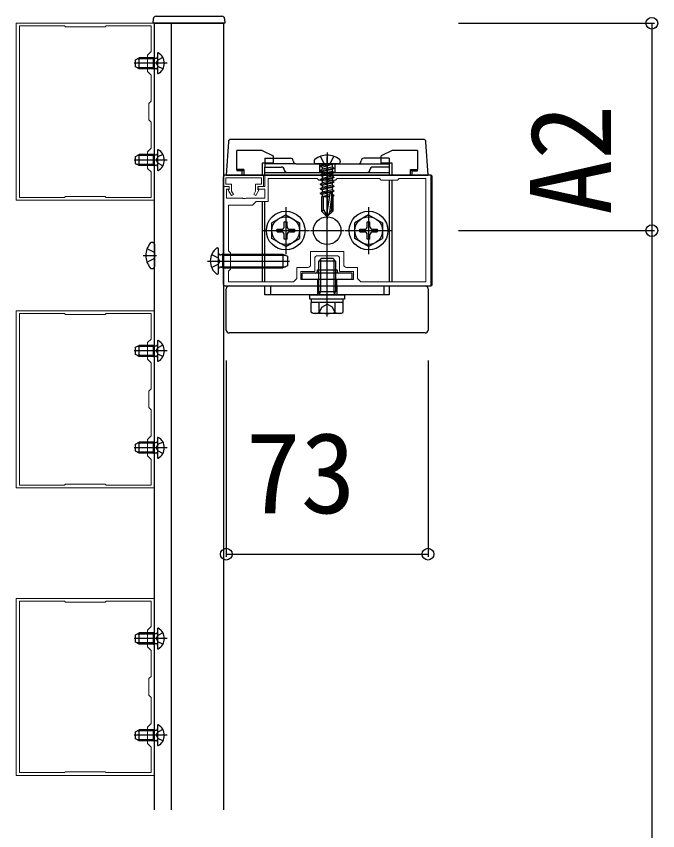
# Model space of a CAD drawing. Units: millimetres, scale not verified. Extents: x -1750 to 1750, y -2608 to 2592.
# Drawn here: x 444 to 676.1, y -798.5 to -504 of the extents above; entities that cross this region are included whole.
import ezdxf
from ezdxf.enums import TextEntityAlignment as Align

# ---------------------------------------------------------------- set-up
doc = ezdxf.new("R2010")
doc.units = ezdxf.units.MM
doc.header["$LTSCALE"] = 14
doc.layers.add('0-3_YKK_11', color=7, linetype='Continuous', lineweight=18)
for name, color, linetype in [('0-4_YKK_12', 2, 'Continuous'), ('0-5_YKK_13', 4, 'Continuous'), ('0-6_YKK_D', 6, 'Continuous')]:
    doc.layers.add(name, color=color, linetype=linetype)
doc.styles.add('ＭＳ ゴシック', font='')
doc.styles.get('ＭＳ ゴシック').set_extended_font_data('MS Gothic')

msp = doc.modelspace()

# ---------------------------------------------------------------- linework, layer by layer
at = {"layer": '0-3_YKK_11'}
msp.add_line((553, -590.6), (560, -590.6), dxfattribs=at)
for points in [[(444, -506.5), (444, -570.5), (494, -570.5), (494, -506.5)], [(445.2, -507.5), (445.2, -569.5), (461.5, -569.5), (461.8, -569.2), (476.2, -569.2), (476.5, -569.5), (492.8, -569.5), (492.8, -560.3), (491.5, -559), (491.5, -553), (492.8, -551.7), (492.8, -542.3), (492, -541.5), (492, -535.5), (492.8, -534.7), (492.8, -525.3), (491.5, -524), (491.5, -518), (492.8, -516.7), (492.8, -507.5), (476.5, -507.5), (476.2, -507.8), (461.8, -507.8), (461.5, -507.5)], [(444, -610.5), (444, -674.5), (494, -674.5), (494, -610.5)], [(445.2, -611.5), (445.2, -673.5), (461.5, -673.5), (461.8, -673.2), (476.2, -673.2), (476.5, -673.5), (492.8, -673.5), (492.8, -664.3), (491.5, -663), (491.5, -657), (492.8, -655.7), (492.8, -646.3), (492, -645.5), (492, -639.5), (492.8, -638.7), (492.8, -629.3), (491.5, -628), (491.5, -622), (492.8, -620.7), (492.8, -611.5), (476.5, -611.5), (476.2, -611.8), (461.8, -611.8), (461.5, -611.5)], [(444, -714.5), (444, -778.5), (494, -778.5), (494, -714.5)], [(445.2, -715.5), (445.2, -777.5), (461.5, -777.5), (461.8, -777.2), (476.2, -777.2), (476.5, -777.5), (492.8, -777.5), (492.8, -768.3), (491.5, -767), (491.5, -761), (492.8, -759.7), (492.8, -750.3), (492, -749.5), (492, -743.5), (492.8, -742.7), (492.8, -733.3), (491.5, -732), (491.5, -726), (492.8, -724.7), (492.8, -715.5), (476.5, -715.5), (476.2, -715.8), (461.8, -715.8), (461.5, -715.5)]]:
    msp.add_lwpolyline(points, close=True, dxfattribs=at)
at = {"layer": '0-3_YKK_11', "color": 30}
msp.add_lwpolyline([(519, -561.5), (533.5, -561.5), (533.5, -565.5), (531.4, -565.5), (531.4, -566.6), (531.77, -566.82), (530.63, -568.8), (529.94, -568.4), (530.6, -567.25), (530.6, -564.7), (532.7, -564.7), (532.7, -562.4), (519.8, -562.4), (519.8, -564.7), (521.9, -564.7), (521.9, -567.25), (522.57, -568.4), (521.87, -568.8), (520.73, -566.82), (521.1, -566.6), (521.1, -565.5), (519, -565.5)], close=True, dxfattribs=at)
at = {"layer": '0-3_YKK_11'}
for points in [[(594, -561.5), (534, -561.5), (534, -565.5), (531.5, -565.5), (531.5, -566.5), (534, -566.5), (534, -569.8), (527.17, -569.8), (526.98, -569.94), (526.02, -569.94), (525.83, -569.8), (520.1, -569.8), (520.1, -566.5), (521, -566.5), (521, -565.5), (519, -565.5), (519, -601.5), (553, -601.5), (553, -599.2), (547, -599.2), (547, -596.3), (552, -596.3), (552, -591.6)], [(561, -591.6), (561, -596.3), (566, -596.3), (566, -599.2), (560, -599.2), (560, -601.5), (594, -601.5), (594, -561.5)], [(592.2, -600), (592.2, -562.7), (582.6, -562.7), (582, -563.3), (576, -563.3), (575.4, -562.7), (560.1, -562.7), (559.5, -563.3), (553.5, -563.3), (552.9, -562.7), (535.2, -562.7), (535.2, -571), (530.8, -571), (529.5, -572.3), (520.8, -572.3), (520.8, -588.8), (521.5, -589.5), (521.5, -595.5), (520.8, -596.2), (520.8, -600), (544.3, -600), (545.5, -598.8), (545.5, -594.8), (549.5, -594.8)], [(550.5, -593.8), (550.5, -589.1), (562.5, -589.1), (562.5, -593.8)], [(563.5, -594.8), (567.5, -594.8), (567.5, -598.8), (568.7, -600), (592.2, -600)]]:
    msp.add_lwpolyline(points, dxfattribs=at)
for centre, start, end in [((553, -591.6), 90, 180), ((560, -591.6), 0, 90), ((549.5, -593.8), 270, 360), ((563.5, -593.8), 180, 270)]:
    msp.add_arc(centre, 1, start, end, dxfattribs=at)
at = {"layer": '0-4_YKK_12'}
msp.add_line((500, -506.5), (500, -791), dxfattribs=at)
msp.add_lwpolyline([(494, -791), (494, -506.5), (519, -506.5), (519, -791)], dxfattribs=at)
at = {"layer": '0-5_YKK_13'}
for p, q in [((493.5, -506.5), (493.6, -504.94)), ((494.5, -506.5), (493.5, -506.5)), ((518.5, -506.5), (494.5, -506.5)), ((494.59, -504), (518.41, -504)), ((495.1, -517.4), (495.1, -524.6)), ((498.6, -521), (486.61, -521)), ((487.1, -519.7), (488.5, -519)), ((487.1, -522.3), (487.1, -519.7)), ((488.5, -523), (488.5, -519)), ((493.7, -523), (493.7, -519)), ((493.7, -519), (494.51, -519.14)), ((493.7, -519.38), (494.72, -519.14)), ((494.64, -521), (495.25, -519.86)), ((494.64, -521), (495.25, -522.15)), ((497.07, -518.95), (495.25, -519.86)), ((488.5, -523), (487.1, -522.3)), ((493.7, -522.62), (494.72, -522.86)), ((493.7, -523), (494.51, -522.86)), ((497.07, -523.05), (495.25, -522.15)), ((520.74, -549.44), (520, -561.5)), ((591.27, -548.5), (521.74, -548.5)), ((593, -561.5), (592.26, -549.44)), ((495.1, -552.4), (495.1, -559.6)), ((523.8, -559.4), (523.8, -552.5)), ((533, -552.5), (523.8, -552.5)), ((533, -552.5), (537, -554.5)), ((556.5, -553.2), (556.5, -577.3)), ((580, -552.5), (576, -554.5)), ((589.2, -552.5), (580, -552.5)), ((589.2, -552.5), (589.2, -559.4)), ((498.6, -556), (486.61, -556)), ((487.1, -554.7), (488.5, -554)), ((487.1, -557.3), (487.1, -554.7)), ((488.5, -558), (488.5, -554)), ((493.7, -558), (493.7, -554)), ((493.7, -554), (494.51, -554.14)), ((493.7, -554.38), (494.72, -554.14)), ((494.64, -556), (495.25, -554.86)), ((494.64, -556), (495.25, -557.15)), ((497.07, -553.95), (495.25, -554.86)), ((534, -555.3), (543.2, -555.3)), ((534, -555.3), (534, -558.5)), ((551.77, -556.44), (551.77, -556.6)), ((555.38, -557.3), (554.05, -554.64)), ((556.5, -607.2), (556.5, -554.8)), ((557.63, -557.3), (558.95, -554.64)), ((561.24, -556.44), (561.24, -556.6)), ((579, -555.3), (569.8, -555.3)), ((579, -555.3), (579, -558.5)), ((488.5, -558), (487.1, -557.3)), ((493.7, -557.62), (494.72, -557.86)), ((493.7, -558), (494.51, -557.86)), ((497.07, -558.05), (495.25, -557.15)), ((526.3, -559.4), (523.8, -559.4)), ((523.8, -559.4), (523.8, -559.9)), ((525.8, -559.9), (526.3, -559.4)), ((526.3, -559.4), (526.3, -561.5)), ((533, -557.1), (533, -561.5)), ((545.2, -557.3), (534, -557.3)), ((534, -558.5), (540, -558.5)), ((534, -561.5), (534, -558.5)), ((545.2, -557.3), (567.8, -557.3)), ((560.54, -557.3), (552.47, -557.3)), ((553.75, -557.3), (553.75, -560.5)), ((558.27, -557.48), (554.03, -558.18)), ((554.03, -558.07), (554.68, -557.69)), ((554.03, -558.07), (554.03, -558.18)), ((554.03, -558.07), (554.03, -558.18)), ((554.03, -558.18), (554.68, -558.56)), ((554.03, -559.71), (558.97, -558.89)), ((558.97, -559.01), (554.03, -559.83)), ((554.03, -559.71), (554.68, -559.34)), ((558.27, -557.36), (554.68, -557.69)), ((554.68, -558.56), (558.27, -557.48)), ((554.68, -557.5), (554.68, -557.69)), ((558.33, -558.52), (554.68, -559.34)), ((554.68, -558.56), (554.68, -559.34)), ((558.33, -559.38), (554.68, -560.2)), ((555.38, -557.3), (556.5, -557.9)), ((557.63, -557.3), (556.5, -557.9)), ((558.33, -557.5), (558.33, -558.52)), ((558.97, -558.89), (558.33, -558.52)), ((558.97, -559.01), (558.33, -559.38)), ((558.33, -559.38), (558.33, -560.16)), ((558.97, -558.89), (558.97, -559.01)), ((559.25, -557.3), (559.25, -560.5)), ((567.8, -557.3), (579, -557.3)), ((579, -558.5), (573, -558.5)), ((579, -557.3), (579, -561.5)), ((580, -561.5), (580, -557.1)), ((586.7, -559.4), (589.2, -559.4)), ((586.7, -561.5), (586.7, -559.4)), ((586.7, -559.4), (587.2, -559.9)), ((589.2, -559.9), (589.2, -559.4)), ((519, -601), (519, -562)), ((594, -561.5), (519.5, -561.5)), ((520, -561.5), (593, -561.5)), ((520, -561.5), (521, -561.5)), ((521, -561.5), (526.3, -561.5)), ((525.8, -559.9), (523.8, -559.9)), ((525.8, -561.5), (525.8, -559.9)), ((534, -560.5), (579, -560.5)), ((554.03, -559.71), (554.03, -559.83)), ((554.03, -559.83), (554.68, -560.2)), ((554.03, -561.36), (558.97, -560.54)), ((558.97, -560.65), (554.03, -561.48)), ((554.03, -561.36), (554.68, -560.99)), ((554.03, -561.36), (554.03, -561.48)), ((554.03, -561.48), (554.68, -561.85)), ((554.03, -563.01), (558.97, -562.18)), ((558.97, -562.3), (554.03, -563.13)), ((558.33, -560.16), (554.68, -560.99)), ((554.68, -560.2), (554.68, -560.99)), ((558.33, -561.81), (554.68, -562.63)), ((554.68, -561.85), (554.68, -562.63)), ((556.5, -560.5), (556.5, -565.5)), ((558.97, -560.54), (558.33, -560.16)), ((558.33, -561.03), (558.33, -561.81)), ((558.97, -562.18), (558.33, -561.81)), ((558.97, -560.54), (558.97, -560.65)), ((558.97, -562.18), (558.97, -562.3)), ((586.7, -561.5), (592, -561.5)), ((587.2, -559.9), (587.2, -561.5)), ((587.2, -559.9), (589.2, -559.9)), ((592, -561.5), (593, -561.5)), ((594.5, -601), (594.5, -562)), ((554.03, -563.01), (554.68, -562.63)), ((554.03, -563.01), (554.03, -563.13)), ((554.03, -563.13), (554.68, -563.5)), ((554.03, -564.66), (558.97, -563.83)), ((558.97, -563.95), (554.03, -564.77)), ((554.03, -564.66), (554.68, -564.28)), ((554.03, -564.66), (554.03, -564.77)), ((554.03, -564.77), (554.68, -565.15)), ((558.33, -563.46), (554.68, -564.28)), ((554.68, -563.5), (554.68, -564.28)), ((558.33, -565.11), (554.68, -565.93)), ((554.68, -565.15), (554.68, -565.93)), ((558.33, -562.68), (558.33, -563.46)), ((558.97, -563.83), (558.33, -563.46)), ((558.33, -564.32), (558.33, -565.11)), ((558.97, -565.48), (558.33, -565.11)), ((558.97, -563.83), (558.97, -563.95)), ((579, -563.3), (579, -600)), ((580, -600), (580, -563.3)), ((554.03, -566.3), (558.97, -565.48)), ((558.97, -565.6), (554.03, -566.42)), ((554.03, -566.3), (554.68, -565.93)), ((554.03, -566.3), (554.03, -566.42)), ((554.03, -566.42), (554.68, -566.8)), ((554.03, -567.95), (558.97, -567.13)), ((558.97, -567.25), (554.03, -568.07)), ((554.03, -567.95), (554.68, -567.58)), ((554.03, -567.95), (554.03, -568.07)), ((554.03, -568.07), (554.68, -568.44)), ((558.33, -566.75), (554.68, -567.58)), ((554.68, -566.8), (554.68, -567.58)), ((557.47, -568.05), (556.21, -575.8)), ((558.05, -568.09), (558.05, -574.22)), ((558.33, -565.97), (558.33, -566.75)), ((558.97, -567.13), (558.33, -566.75)), ((558.33, -567.62), (558.33, -568.4)), ((558.97, -565.48), (558.97, -565.6)), ((558.97, -567.13), (558.97, -567.25)), ((533, -571), (533, -600)), ((534, -600), (534, -571)), ((557.26, -569.3), (554.45, -569.3)), ((554.45, -569.3), (554.45, -574.43)), ((554.55, -569.3), (554.68, -569.23)), ((554.68, -568.44), (554.68, -569.23)), ((557.37, -568.62), (554.68, -569.23)), ((555.15, -573.96), (555.15, -569.3)), ((555.83, -569.3), (557.3, -569.05)), ((557.28, -569.18), (556.54, -569.3)), ((558.05, -569.3), (557.3, -574.98)), ((558.33, -568.4), (558.05, -568.46)), ((558.05, -568.98), (558.97, -568.78)), ((558.97, -568.89), (558.05, -569.1)), ((558.55, -569.3), (558.05, -569.3)), ((558.97, -568.78), (558.33, -568.4)), ((558.33, -569.27), (558.33, -569.3)), ((558.55, -569.3), (558.55, -574.43)), ((558.97, -568.78), (558.97, -568.89)), ((541.5, -572.97), (541.5, -590.03)), ((554.45, -574.43), (555.15, -573.96)), ((555.15, -573.96), (556.5, -576.3)), ((557.3, -574.98), (558.05, -574.22)), ((558.55, -574.43), (558.05, -574.22)), ((571.5, -572.97), (571.5, -590.03)), ((541.5, -575.75), (536.5, -578.64)), ((541.5, -574.5), (541.5, -588.5)), ((541.5, -575.75), (546.5, -578.64)), ((554.45, -574.43), (556.32, -576.3)), ((556.32, -576.3), (556.68, -576.3)), ((558.55, -574.43), (556.68, -576.3)), ((557.3, -574.98), (556.68, -576.3)), ((571.5, -575.75), (566.5, -578.64)), ((571.5, -574.5), (571.5, -588.5)), ((571.5, -575.75), (576.5, -578.64)), ((536.5, -584.36), (536.5, -578.64)), ((541, -580), (541, -578.35)), ((541, -578.35), (542, -578.35)), ((542, -580), (542, -578.35)), ((546.5, -578.64), (546.5, -584.36)), ((566.5, -584.36), (566.5, -578.64)), ((571, -580), (571, -578.35)), ((571, -578.35), (572, -578.35)), ((572, -580), (572, -578.35)), ((576.5, -578.64), (576.5, -584.36)), ((532.93, -581.5), (550.07, -581.5)), ((538.35, -581), (540, -581)), ((538.35, -582), (538.35, -581)), ((538.35, -582), (540, -582)), ((541, -584.65), (541, -583)), ((542, -584.65), (542, -583)), ((543, -581), (544.65, -581)), ((543, -582), (544.65, -582)), ((544.65, -581), (544.65, -582)), ((550.5, -581.5), (562.5, -581.5)), ((562.93, -581.5), (580.07, -581.5)), ((568.35, -581), (570, -581)), ((568.35, -582), (568.35, -581)), ((568.35, -582), (570, -582)), ((571, -584.65), (571, -583)), ((572, -584.65), (572, -583)), ((573, -581), (574.65, -581)), ((573, -582), (574.65, -582)), ((574.65, -581), (574.65, -582)), ((493.14, -585.76), (493.3, -585.76)), ((541.5, -587.25), (536.5, -584.36)), ((542, -584.65), (541, -584.65)), ((541.5, -587.25), (546.5, -584.36)), ((571.5, -587.25), (566.5, -584.36)), ((572, -584.65), (571, -584.65)), ((571.5, -587.25), (576.5, -584.36)), ((494, -589.37), (491.34, -588.05)), ((494, -586.46), (494, -594.53)), ((516.6, -587.75), (516.7, -587.75)), ((517.2, -596.75), (517.2, -588.25)), ((489.9, -590.5), (494.71, -590.5)), ((494, -591.63), (491.34, -592.95)), ((514.69, -590.15), (517.11, -591.36)), ((517.71, -592.5), (517.11, -591.36)), ((518.6, -590.43), (517.68, -590.24)), ((518.6, -590), (518.01, -590.22)), ((518.6, -590), (518.6, -595)), ((518.6, -590), (540.5, -590)), ((518.6, -590.43), (541.42, -590.43)), ((540.5, -590), (542.2, -590.8)), ((540.5, -590), (540.5, -595)), ((542.2, -590.8), (542.2, -594.2)), ((553.5, -592.5), (554.5, -591.5)), ((554.5, -591.5), (558.5, -591.5)), ((556.5, -612.5), (556.5, -590.8)), ((559.5, -592.5), (558.5, -591.5)), ((513.2, -592.5), (542.9, -592.5)), ((514.69, -594.85), (517.11, -593.65)), ((517.71, -592.5), (517.11, -593.65)), ((518.6, -594.57), (517.68, -594.76)), ((518.6, -595), (518.01, -594.78)), ((518.6, -594.57), (541.42, -594.57)), ((542.2, -594.2), (540.5, -595)), ((559.5, -592.5), (553.5, -592.5)), ((493.14, -595.23), (493.3, -595.23)), ((516.6, -597.25), (516.7, -597.25)), ((518.6, -595), (540.5, -595)), ((565.5, -596.9), (547.5, -596.9)), ((547.5, -599.2), (547.5, -596.9)), ((552.9, -595.7), (552.9, -596.4)), ((552.9, -595.7), (560.1, -595.7)), ((556.5, -601.5), (556.5, -596.5)), ((560.1, -595.7), (560.1, -596.4)), ((565.5, -599.2), (565.5, -596.9)), ((565.5, -599.2), (547.5, -599.2)), ((519.5, -601.5), (594, -601.5)), ((520, -617.5), (520, -602.5)), ((521, -601.5), (592, -601.5)), ((534, -601.5), (579, -601.5)), ((534, -604.7), (534, -601.5)), ((536, -601.5), (536, -604.7)), ((553, -601.5), (553, -604.7)), ((559.5, -603.68), (553.5, -603.68)), ((553.7, -604.62), (553.5, -603.68)), ((553.7, -604.62), (554.04, -603.68)), ((559.3, -604.62), (558.96, -603.68)), ((559.3, -604.62), (559.5, -603.68)), ((560, -601.5), (560, -604.7)), ((577, -601.5), (577, -604.7)), ((579, -601.5), (579, -604.7)), ((593, -602.5), (593, -617.5)), ((579, -604.7), (534, -604.7)), ((550.25, -604.7), (562.75, -604.7)), ((550.8, -607.5), (550.8, -606.3)), ((553.7, -604.7), (553.7, -604.62)), ((559.3, -604.7), (559.3, -604.62)), ((562.2, -606.3), (562.2, -607.5)), ((562.27, -607.5), (550.73, -607.5)), ((550.73, -611.05), (550.73, -607.5)), ((553.61, -611.05), (553.61, -607.5)), ((559.39, -611.05), (559.39, -607.5)), ((562.27, -611.05), (562.27, -607.5)), ((551.5, -611.5), (550.73, -611.05)), ((561.5, -611.5), (551.5, -611.5)), ((561.5, -611.5), (562.27, -611.05)), ((592, -618.5), (521, -618.5)), ((487.1, -623.7), (488.5, -623)), ((487.1, -626.3), (487.1, -623.7)), ((488.5, -627), (488.5, -623)), ((493.7, -627), (493.7, -623)), ((493.7, -623), (494.51, -623.14)), ((493.7, -623.38), (494.72, -623.14)), ((494.64, -625), (495.25, -623.86)), ((495.1, -621.4), (495.1, -628.6)), ((497.07, -622.95), (495.25, -623.86)), ((498.6, -625), (486.61, -625)), ((488.5, -627), (487.1, -626.3)), ((493.7, -626.62), (494.72, -626.86)), ((493.7, -627), (494.51, -626.86)), ((494.64, -625), (495.25, -626.15)), ((497.07, -627.05), (495.25, -626.15)), ((495.1, -656.4), (495.1, -663.6)), ((487.1, -658.7), (488.5, -658)), ((487.1, -661.3), (487.1, -658.7)), ((488.5, -662), (488.5, -658)), ((493.7, -662), (493.7, -658)), ((493.7, -658), (494.51, -658.14)), ((493.7, -658.38), (494.72, -658.14)), ((494.64, -660), (495.25, -658.86)), ((497.07, -657.95), (495.25, -658.86)), ((498.6, -660), (486.61, -660)), ((488.5, -662), (487.1, -661.3)), ((493.7, -661.62), (494.72, -661.86)), ((493.7, -662), (494.51, -661.86)), ((494.64, -660), (495.25, -661.15)), ((497.07, -662.05), (495.25, -661.15)), ((487.1, -727.7), (488.5, -727)), ((488.5, -731), (488.5, -727)), ((493.7, -731), (493.7, -727)), ((493.7, -727), (494.51, -727.14)), ((493.7, -727.38), (494.72, -727.14)), ((495.1, -725.4), (495.1, -732.6)), ((497.07, -726.95), (495.25, -727.86)), ((498.6, -729), (486.61, -729)), ((487.1, -730.3), (487.1, -727.7)), ((488.5, -731), (487.1, -730.3)), ((494.64, -729), (495.25, -727.86)), ((494.64, -729), (495.25, -730.15)), ((497.07, -731.05), (495.25, -730.15)), ((493.7, -730.62), (494.72, -730.86)), ((493.7, -731), (494.51, -730.86)), ((487.1, -762.7), (488.5, -762)), ((487.1, -765.3), (487.1, -762.7)), ((488.5, -766), (488.5, -762)), ((493.7, -766), (493.7, -762)), ((493.7, -762), (494.51, -762.14)), ((493.7, -762.38), (494.72, -762.14)), ((495.1, -760.4), (495.1, -767.6)), ((497.07, -761.95), (495.25, -762.86)), ((498.6, -764), (486.61, -764)), ((488.5, -766), (487.1, -765.3)), ((493.7, -765.62), (494.72, -765.86)), ((494.64, -764), (495.25, -762.86)), ((494.64, -764), (495.25, -765.15)), ((497.07, -766.05), (495.25, -765.15)), ((493.7, -766), (494.51, -765.86))]:
    msp.add_line(p, q, dxfattribs=at)
for points in [[(519.41, -504.94), (519.5, -506.5), (518.5, -506.5)], [(493.7, -519.38), (491.1, -519.38), (487.74, -519.38)], [(493.7, -519), (491.1, -519), (488.5, -519)], [(493.7, -522.62), (491.1, -522.62), (487.74, -522.62)], [(493.7, -523), (491.1, -523), (488.5, -523)], [(493.7, -554.38), (491.1, -554.38), (487.74, -554.38)], [(493.7, -554), (491.1, -554), (488.5, -554)], [(537, -554.5), (537, -557.1), (533, -557.1)], [(580, -557.1), (576, -557.1), (576, -554.5)], [(493.7, -557.62), (491.1, -557.62), (487.74, -557.62)], [(493.7, -558), (491.1, -558), (488.5, -558)], [(554.03, -558.07), (558.27, -557.36), (558.27, -557.48)], [(558.97, -560.65), (558.33, -561.03), (554.68, -561.85)], [(558.97, -562.3), (558.33, -562.68), (554.68, -563.5)], [(558.97, -563.95), (558.33, -564.32), (554.68, -565.15)], [(558.97, -565.6), (558.33, -565.97), (554.68, -566.8)], [(558.97, -567.25), (558.33, -567.62), (554.68, -568.44)], [(558.97, -568.89), (558.33, -569.27), (558.18, -569.3)], [(553.5, -603.68), (553.5, -593.3), (553.5, -592.5)], [(554.04, -591.96), (554.04, -593.3), (554.04, -603.68)], [(558.96, -591.96), (558.96, -593.3), (558.96, -603.68)], [(559.5, -592.5), (559.5, -593.3), (559.5, -603.68)], [(562.75, -604.7), (562.75, -606.3), (550.25, -606.3), (550.25, -604.7)], [(553.45, -611.5), (554.6, -609.14), (556.5, -608.13)], [(559.55, -611.5), (558.4, -609.14), (556.5, -608.13)], [(493.7, -623.38), (491.1, -623.38), (487.74, -623.38)], [(493.7, -623), (491.1, -623), (488.5, -623)], [(493.7, -626.62), (491.1, -626.62), (487.74, -626.62)], [(493.7, -627), (491.1, -627), (488.5, -627)], [(493.7, -658.38), (491.1, -658.38), (487.74, -658.38)], [(493.7, -658), (491.1, -658), (488.5, -658)], [(493.7, -661.62), (491.1, -661.62), (487.74, -661.62)], [(493.7, -662), (491.1, -662), (488.5, -662)], [(493.7, -727.38), (491.1, -727.38), (487.74, -727.38)], [(493.7, -727), (491.1, -727), (488.5, -727)], [(493.7, -730.62), (491.1, -730.62), (487.74, -730.62)], [(493.7, -731), (491.1, -731), (488.5, -731)], [(493.7, -762.38), (491.1, -762.38), (487.74, -762.38)], [(493.7, -762), (491.1, -762), (488.5, -762)], [(493.7, -765.62), (491.1, -765.62), (487.74, -765.62)], [(493.7, -766), (491.1, -766), (488.5, -766)]]:
    msp.add_lwpolyline(points, dxfattribs=at)
for centre, radius in [((541.5, -581.5), 7), ((541.5, -581.5), 5), ((556.5, -581.5), 5), ((571.5, -581.5), 7), ((571.5, -581.5), 5)]:
    msp.add_circle(centre, radius, dxfattribs=at)
for centre, radius, start, end in [((494.59, -505), 1, 90, 176.5), ((518.41, -505), 1, 3.5, 90), ((495.26, -517.4), 0.154, 62.719, 180), ((493.4, -521), 4.2, 297.281, 62.719), ((494.6, -518.65), 0.5, 259.909, 0), ((494.6, -523.35), 0.5, 0, 100.091), ((495.26, -524.6), 0.154, 180, 297.281), ((521.74, -549.5), 1, 90, 176.5), ((591.27, -549.5), 1, 3.5, 90), ((494.6, -553.65), 0.5, 259.909, 0), ((495.26, -552.4), 0.154, 62.719, 180), ((493.4, -556), 4.2, 297.281, 62.719), ((543.2, -556.3), 1, 0, 90), ((545.2, -556.3), 1, 180, 270), ((552.63, -556.44), 0.862, 129.1235, 180), ((552.47, -556.6), 0.7, 180, 270), ((556.5, -561.2), 7, 90, 129.1235), ((556.5, -561.2), 7, 50.8764, 90), ((560.54, -556.6), 0.7, 270, 0), ((560.37, -556.44), 0.862, 360, 50.8764), ((567.8, -556.3), 1, 270, 0), ((569.8, -556.3), 1, 90, 180), ((494.6, -558.35), 0.5, 0, 100.091), ((540, -559.5), 1, 0, 90), ((542, -559.5), 1, 180, 270), ((554.48, -557.5), 0.2, 0, 90), ((558.53, -557.5), 0.2, 90, 180), ((571, -559.5), 1, 270, 0), ((573, -559.5), 1, 90, 180), ((495.26, -559.6), 0.154, 180, 297.281), ((557.76, -568.09), 0.294, 90, 170.8071), ((557.76, -568.09), 0.294, 0, 90), ((540, -580), 1, 270, 0), ((543, -580), 1, 180, 270), ((570, -580), 1, 270, 0), ((573, -580), 1, 180, 270), ((540, -583), 1, 0, 90), ((543, -583), 1, 90, 180), ((570, -583), 1, 0, 90), ((573, -583), 1, 90, 180), ((493.14, -586.63), 0.862, 90, 140.8765), ((493.3, -586.46), 0.7, 0, 90), ((497.9, -590.5), 7, 140.8765, 180), ((520.1, -592.5), 5.9, 126.3816, 233.6184), ((516.7, -588.25), 0.5, 0, 90), ((497.9, -590.5), 7, 180, 219.1235), ((517.8, -589.65), 0.6, 180, 289.9696), ((493.3, -594.53), 0.7, 270, 360), ((517.8, -595.35), 0.6, 70.0304, 180), ((493.14, -594.37), 0.862, 219.1235, 270), ((516.7, -596.75), 0.5, 270, 0), ((552.4, -596.4), 0.5, 270, 0), ((560.6, -596.4), 0.5, 180, 270), ((521, -602.5), 1, 90, 180), ((592, -602.5), 1, 0, 90), ((552.17, -608.94), 2.56, 235.6171, 304.3829), ((556.5, -601.95), 9.55, 252.4128, 287.5872), ((560.83, -608.94), 2.56, 235.6171, 304.3829), ((521, -617.5), 1, 180, 270), ((592, -617.5), 1, 270, 0), ((495.26, -621.4), 0.154, 62.719, 180), ((493.4, -625), 4.2, 297.281, 62.719), ((494.6, -622.65), 0.5, 259.909, 0), ((494.6, -627.35), 0.5, 0, 100.091), ((495.26, -628.6), 0.154, 180, 297.281), ((495.26, -656.4), 0.154, 62.719, 180), ((493.4, -660), 4.2, 297.281, 62.719), ((494.6, -657.65), 0.5, 259.909, 0), ((494.6, -662.35), 0.5, 0, 100.091), ((495.26, -663.6), 0.154, 180, 297.281), ((494.6, -726.65), 0.5, 259.909, 0), ((495.26, -725.4), 0.154, 62.719, 180), ((493.4, -729), 4.2, 297.281, 62.719), ((494.6, -731.35), 0.5, 0, 100.091), ((495.26, -732.6), 0.154, 180, 297.281), ((494.6, -761.65), 0.5, 259.909, 0), ((495.26, -760.4), 0.154, 62.719, 180), ((493.4, -764), 4.2, 297.281, 62.719), ((494.6, -766.35), 0.5, 0, 100.091), ((495.26, -767.6), 0.154, 180, 297.281)]:
    msp.add_arc(centre, radius, start, end, dxfattribs=at)
for centre, major_axis, start_param, end_param in [((519.5, -562), (-0.355, 0.355), 5.499651, 7.06672), ((594, -562), (-0.355, -0.355), 2.358058, 3.925127), ((519.5, -601), (0.355, 0.355), 2.358058, 3.925127), ((594, -601), (-0.355, 0.355), 2.358058, 3.925127)]:
    msp.add_ellipse(centre, major_axis=major_axis, ratio=0.99628, start_param=start_param, end_param=end_param, dxfattribs=at)
at = {"layer": '0-6_YKK_D'}
for p, q in [((604, -506.5), (675, -506.5)), ((674, -506.5), (674, -581.5)), ((604, -581.5), (675, -581.5)), ((604, -581.5), (675, -581.5)), ((674, -581.5), (674, -1743.5)), ((520, -628.5), (520, -699.5)), ((593, -628.5), (593, -699.5)), ((520, -698.5), (593, -698.5))]:
    msp.add_line(p, q, dxfattribs=at)
for centre in [(674, -506.5), (674, -581.5), (674, -581.5), (520, -698.5), (593, -698.5)]:
    msp.add_circle(centre, 2.12, dxfattribs=at)

# ---------------------------------------------------------------- texts
at = {"layer": '0-6_YKK_D', "style": 'ＭＳ ゴシック'}
msp.add_text('A2', height=29.33, rotation=90, dxfattribs=at).set_placement((668, -575.82), align=Align.BOTTOM_LEFT)
msp.add_text('73', height=29.33, dxfattribs=at).set_placement((526.96, -692.5), align=Align.BOTTOM_LEFT)

doc.saveas('drawing.dxf')
